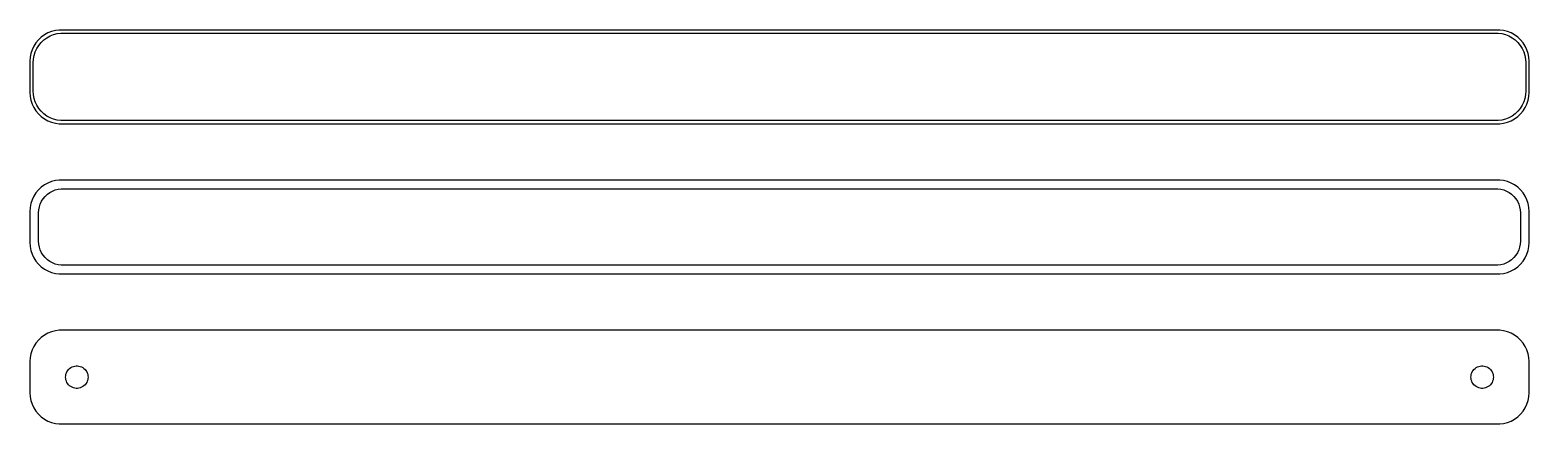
# Model space of a CAD drawing. Header units: metres. Extents: x -120 to 120, y 41 to 103.
import ezdxf

# ---------------------------------------------------------------- set-up
doc = ezdxf.new("R2010")
doc.units = ezdxf.units.M

msp = doc.modelspace()

# ---------------------------------------------------------------- linework, layer by layer
for p, q in [((-116.545, 103.255), (-117.129, 103.024)), ((-115.937, 103.411), (-116.545, 103.255)), ((-115.314, 103.49), (-115.937, 103.411)), ((115.314, 103.49), (-115.314, 103.49)), ((115.937, 103.411), (115.314, 103.49)), ((116.545, 103.255), (115.937, 103.411)), ((117.129, 103.024), (116.545, 103.255)), ((-119.382, 100.909), (-119.649, 100.341)), ((-119.045, 101.439), (-119.382, 100.909)), ((-118.645, 101.923), (-119.045, 101.439)), ((-118.912, 100.538), (-118.593, 101.042)), ((-118.187, 102.353), (-118.645, 101.923)), ((-118.593, 101.042), (-118.213, 101.502)), ((-118.213, 101.502), (-117.778, 101.91)), ((-117.679, 102.722), (-118.187, 102.353)), ((-117.778, 101.91), (-117.295, 102.261)), ((-117.129, 103.024), (-117.679, 102.722)), ((-117.295, 102.261), (-116.772, 102.548)), ((-116.772, 102.548), (-116.218, 102.768)), ((-116.218, 102.768), (-115.64, 102.916)), ((-115.64, 102.916), (-115.048, 102.991)), ((-115.048, 102.991), (115.048, 102.991)), ((115.048, 102.991), (115.64, 102.916)), ((115.64, 102.916), (116.218, 102.768)), ((116.218, 102.768), (116.772, 102.548)), ((116.772, 102.548), (117.295, 102.261)), ((117.679, 102.722), (117.129, 103.024)), ((117.295, 102.261), (117.778, 101.91)), ((118.187, 102.353), (117.679, 102.722)), ((117.778, 101.91), (118.213, 101.502)), ((118.645, 101.923), (118.187, 102.353)), ((118.213, 101.502), (118.593, 101.042)), ((118.593, 101.042), (118.912, 100.538)), ((119.045, 101.439), (118.645, 101.923)), ((119.382, 100.909), (119.045, 101.439)), ((119.649, 100.341), (119.382, 100.909)), ((-119.961, 99.1267), (-120, 98.5)), ((-120, 98.5), (-120, 93.5)), ((-119.843, 99.7434), (-119.961, 99.1267)), ((-119.649, 100.341), (-119.843, 99.7434)), ((-119.5, 98.25), (-119.463, 98.8453)), ((-119.463, 98.8453), (-119.351, 99.4313)), ((-119.351, 99.4313), (-119.166, 99.9986)), ((-119.166, 99.9986), (-118.912, 100.538)), ((118.912, 100.538), (119.166, 99.9986)), ((119.166, 99.9986), (119.351, 99.4313)), ((119.351, 99.4313), (119.463, 98.8453)), ((119.463, 98.8453), (119.5, 98.25)), ((119.843, 99.7434), (119.649, 100.341)), ((119.961, 99.1267), (119.843, 99.7434)), ((120, 98.5), (119.961, 99.1267)), ((120, 93.5), (120, 98.5)), ((-119.5, 93.75), (-119.5, 98.25)), ((119.5, 98.25), (119.5, 93.75)), ((-119.463, 93.1547), (-119.5, 93.75)), ((119.5, 93.75), (119.463, 93.1547)), ((-120, 93.5), (-119.961, 92.8733)), ((-119.961, 92.8733), (-119.843, 92.2566)), ((-119.843, 92.2566), (-119.649, 91.6594)), ((-119.649, 91.6594), (-119.382, 91.0912)), ((-119.351, 92.5687), (-119.463, 93.1547)), ((-119.166, 92.0014), (-119.351, 92.5687)), ((-118.912, 91.4617), (-119.166, 92.0014)), ((-118.593, 90.958), (-118.912, 91.4617)), ((118.912, 91.4617), (118.593, 90.958)), ((119.166, 92.0014), (118.912, 91.4617)), ((119.351, 92.5687), (119.166, 92.0014)), ((119.463, 93.1547), (119.351, 92.5687)), ((119.382, 91.0912), (119.649, 91.6594)), ((119.649, 91.6594), (119.843, 92.2566)), ((119.843, 92.2566), (119.961, 92.8733)), ((119.961, 92.8733), (120, 93.5)), ((-119.382, 91.0912), (-119.045, 90.5611)), ((-119.045, 90.5611), (-118.645, 90.0773)), ((-118.645, 90.0773), (-118.187, 89.6474)), ((-118.213, 90.4984), (-118.593, 90.958)), ((-117.778, 90.0901), (-118.213, 90.4984)), ((-118.187, 89.6474), (-117.679, 89.2784)), ((-117.295, 89.7395), (-117.778, 90.0901)), ((-117.679, 89.2784), (-117.129, 88.9759)), ((-116.772, 89.4521), (-117.295, 89.7395)), ((-117.129, 88.9759), (-116.545, 88.7447)), ((-116.218, 89.2325), (-116.772, 89.4521)), ((-115.64, 89.0841), (-116.218, 89.2325)), ((-115.048, 89.0094), (-115.64, 89.0841)), ((115.048, 89.0094), (-115.048, 89.0094)), ((115.64, 89.0841), (115.048, 89.0094)), ((116.218, 89.2325), (115.64, 89.0841)), ((116.772, 89.4521), (116.218, 89.2325)), ((116.545, 88.7447), (117.129, 88.9759)), ((117.295, 89.7395), (116.772, 89.4521)), ((117.129, 88.9759), (117.679, 89.2784)), ((117.778, 90.0901), (117.295, 89.7395)), ((117.679, 89.2784), (118.187, 89.6474)), ((118.213, 90.4984), (117.778, 90.0901)), ((118.187, 89.6474), (118.645, 90.0773)), ((118.593, 90.958), (118.213, 90.4984)), ((118.645, 90.0773), (119.045, 90.5611)), ((119.045, 90.5611), (119.382, 91.0912)), ((-116.545, 88.7447), (-115.937, 88.5886)), ((-115.937, 88.5886), (-115.314, 88.5099)), ((-115.314, 88.5099), (115.314, 88.5099)), ((115.314, 88.5099), (115.937, 88.5886)), ((115.937, 88.5886), (116.545, 88.7447)), ((-116.545, 79.2553), (-117.129, 79.0241)), ((-115.937, 79.4114), (-116.545, 79.2553)), ((-115.314, 79.4901), (-115.937, 79.4114)), ((115.314, 79.4901), (-115.314, 79.4901)), ((115.937, 79.4114), (115.314, 79.4901)), ((116.545, 79.2553), (115.937, 79.4114)), ((117.129, 79.0241), (116.545, 79.2553)), ((-119.382, 76.9088), (-119.649, 76.3406)), ((-119.045, 77.4389), (-119.382, 76.9088)), ((-118.645, 77.9227), (-119.045, 77.4389)), ((-118.187, 78.3526), (-118.645, 77.9227)), ((-117.679, 78.7216), (-118.187, 78.3526)), ((-117.88, 76.5244), (-117.571, 76.8988)), ((-117.129, 79.0241), (-117.679, 78.7216)), ((-117.571, 76.8988), (-117.216, 77.2315)), ((-117.216, 77.2315), (-116.823, 77.5171)), ((-116.823, 77.5171), (-116.398, 77.7512)), ((-116.398, 77.7512), (-115.946, 77.9301)), ((-115.946, 77.9301), (-115.475, 78.0509)), ((-115.475, 78.0509), (-114.993, 78.1118)), ((-114.993, 78.1118), (114.993, 78.1118)), ((114.993, 78.1118), (115.475, 78.0509)), ((115.475, 78.0509), (115.946, 77.9301)), ((115.946, 77.9301), (116.398, 77.7512)), ((116.398, 77.7512), (116.823, 77.5171)), ((116.823, 77.5171), (117.216, 77.2315)), ((117.679, 78.7216), (117.129, 79.0241)), ((117.216, 77.2315), (117.571, 76.8988)), ((117.571, 76.8988), (117.88, 76.5244)), ((118.187, 78.3526), (117.679, 78.7216)), ((118.645, 77.9227), (118.187, 78.3526)), ((119.045, 77.4389), (118.645, 77.9227)), ((119.382, 76.9088), (119.045, 77.4389)), ((119.649, 76.3406), (119.382, 76.9088)), ((-119.961, 75.1267), (-120, 74.5)), ((-120, 74.5), (-120, 69.5)), ((-119.843, 75.7434), (-119.961, 75.1267)), ((-119.649, 76.3406), (-119.843, 75.7434)), ((-118.619, 74.25), (-118.589, 74.735)), ((-118.589, 74.735), (-118.498, 75.2123)), ((-118.498, 75.2123), (-118.348, 75.6744)), ((-118.348, 75.6744), (-118.141, 76.1141)), ((-118.141, 76.1141), (-117.88, 76.5244)), ((117.88, 76.5244), (118.141, 76.1141)), ((118.141, 76.1141), (118.348, 75.6744)), ((118.348, 75.6744), (118.498, 75.2123)), ((118.498, 75.2123), (118.589, 74.735)), ((118.589, 74.735), (118.619, 74.25)), ((119.843, 75.7434), (119.649, 76.3406)), ((119.961, 75.1267), (119.843, 75.7434)), ((120, 74.5), (119.961, 75.1267)), ((120, 69.5), (120, 74.5)), ((-118.619, 69.75), (-118.619, 74.25)), ((118.619, 74.25), (118.619, 69.75)), ((-118.589, 69.265), (-118.619, 69.75)), ((118.619, 69.75), (118.589, 69.265)), ((-120, 69.5), (-119.961, 68.8733)), ((-119.961, 68.8733), (-119.843, 68.2566)), ((-119.843, 68.2566), (-119.649, 67.6594)), ((-119.649, 67.6594), (-119.382, 67.0912)), ((-118.498, 68.7877), (-118.589, 69.265)), ((-118.348, 68.3256), (-118.498, 68.7877)), ((-118.141, 67.8859), (-118.348, 68.3256)), ((-117.88, 67.4756), (-118.141, 67.8859)), ((-117.571, 67.1012), (-117.88, 67.4756)), ((117.88, 67.4756), (117.571, 67.1012)), ((118.141, 67.8859), (117.88, 67.4756)), ((118.348, 68.3256), (118.141, 67.8859)), ((118.498, 68.7877), (118.348, 68.3256)), ((118.589, 69.265), (118.498, 68.7877)), ((119.382, 67.0912), (119.649, 67.6594)), ((119.649, 67.6594), (119.843, 68.2566)), ((119.843, 68.2566), (119.961, 68.8733)), ((119.961, 68.8733), (120, 69.5)), ((-119.382, 67.0912), (-119.045, 66.5611)), ((-119.045, 66.5611), (-118.645, 66.0773)), ((-118.645, 66.0773), (-118.187, 65.6474)), ((-118.187, 65.6474), (-117.679, 65.2784)), ((-117.679, 65.2784), (-117.129, 64.9759)), ((-117.216, 66.7685), (-117.571, 67.1012)), ((-116.823, 66.4829), (-117.216, 66.7685)), ((-117.129, 64.9759), (-116.545, 64.7447)), ((-116.398, 66.2488), (-116.823, 66.4829)), ((-115.946, 66.0699), (-116.398, 66.2488)), ((-115.475, 65.9491), (-115.946, 66.0699)), ((-114.993, 65.8882), (-115.475, 65.9491)), ((114.993, 65.8882), (-114.993, 65.8882)), ((115.475, 65.9491), (114.993, 65.8882)), ((115.946, 66.0699), (115.475, 65.9491)), ((116.398, 66.2488), (115.946, 66.0699)), ((116.823, 66.4829), (116.398, 66.2488)), ((116.545, 64.7447), (117.129, 64.9759)), ((117.216, 66.7685), (116.823, 66.4829)), ((117.129, 64.9759), (117.679, 65.2784)), ((117.571, 67.1012), (117.216, 66.7685)), ((117.679, 65.2784), (118.187, 65.6474)), ((118.187, 65.6474), (118.645, 66.0773)), ((118.645, 66.0773), (119.045, 66.5611)), ((119.045, 66.5611), (119.382, 67.0912)), ((-116.545, 64.7447), (-115.937, 64.5886)), ((-115.937, 64.5886), (-115.314, 64.5099)), ((-115.314, 64.5099), (115.314, 64.5099)), ((115.314, 64.5099), (115.937, 64.5886)), ((115.937, 64.5886), (116.545, 64.7447)), ((-116.545, 55.2553), (-117.129, 55.0241)), ((-115.937, 55.4114), (-116.545, 55.2553)), ((-115.314, 55.4901), (-115.937, 55.4114)), ((115.314, 55.4901), (-115.314, 55.4901)), ((115.937, 55.4114), (115.314, 55.4901)), ((116.545, 55.2553), (115.937, 55.4114)), ((117.129, 55.0241), (116.545, 55.2553)), ((-119.382, 52.9088), (-119.649, 52.3406)), ((-119.045, 53.4389), (-119.382, 52.9088)), ((-118.645, 53.9227), (-119.045, 53.4389)), ((-118.187, 54.3526), (-118.645, 53.9227)), ((-117.679, 54.7216), (-118.187, 54.3526)), ((-117.129, 55.0241), (-117.679, 54.7216)), ((117.679, 54.7216), (117.129, 55.0241)), ((118.187, 54.3526), (117.679, 54.7216)), ((118.645, 53.9227), (118.187, 54.3526)), ((119.045, 53.4389), (118.645, 53.9227)), ((119.382, 52.9088), (119.045, 53.4389)), ((119.649, 52.3406), (119.382, 52.9088)), ((-119.961, 51.1267), (-120, 50.5)), ((-120, 50.5), (-120, 45.5)), ((-119.843, 51.7434), (-119.961, 51.1267)), ((-119.649, 52.3406), (-119.843, 51.7434)), ((119.843, 51.7434), (119.649, 52.3406)), ((119.961, 51.1267), (119.843, 51.7434)), ((120, 50.5), (119.961, 51.1267)), ((120, 45.5), (120, 50.5)), ((-114.3, 48), (-114.286, 48.2256)), ((-114.286, 47.7744), (-114.3, 48)), ((-114.286, 48.2256), (-114.243, 48.4476)), ((-114.243, 48.4476), (-114.174, 48.6626)), ((-114.174, 48.6626), (-114.077, 48.8671)), ((-114.077, 48.8671), (-113.956, 49.058)), ((-113.956, 49.058), (-113.812, 49.2322)), ((-113.812, 49.2322), (-113.647, 49.3869)), ((-113.647, 49.3869), (-113.464, 49.5198)), ((-113.464, 49.5198), (-113.266, 49.6287)), ((-113.266, 49.6287), (-113.056, 49.7119)), ((-113.056, 49.7119), (-112.837, 49.7681)), ((-112.837, 49.7681), (-112.613, 49.7964)), ((-112.613, 49.7964), (-112.387, 49.7964)), ((-112.387, 49.7964), (-112.163, 49.7681)), ((-112.163, 49.7681), (-111.944, 49.7119)), ((-111.944, 49.7119), (-111.734, 49.6287)), ((-111.734, 49.6287), (-111.536, 49.5198)), ((-111.536, 49.5198), (-111.353, 49.3869)), ((-111.353, 49.3869), (-111.188, 49.2322)), ((-111.188, 49.2322), (-111.044, 49.058)), ((-111.044, 49.058), (-110.923, 48.8671)), ((-110.923, 48.8671), (-110.826, 48.6626)), ((-110.826, 48.6626), (-110.757, 48.4476)), ((-110.757, 48.4476), (-110.714, 48.2256)), ((-110.714, 48.2256), (-110.7, 48)), ((-110.7, 48), (-110.714, 47.7744)), ((110.7, 48), (110.714, 48.2256)), ((110.714, 47.7744), (110.7, 48)), ((110.714, 48.2256), (110.757, 48.4476)), ((110.757, 48.4476), (110.826, 48.6626)), ((110.826, 48.6626), (110.923, 48.8671)), ((110.923, 48.8671), (111.044, 49.058)), ((111.044, 49.058), (111.188, 49.2322)), ((111.188, 49.2322), (111.353, 49.3869)), ((111.353, 49.3869), (111.536, 49.5198)), ((111.536, 49.5198), (111.734, 49.6287)), ((111.734, 49.6287), (111.944, 49.7119)), ((111.944, 49.7119), (112.163, 49.7681)), ((112.163, 49.7681), (112.387, 49.7964)), ((112.387, 49.7964), (112.613, 49.7964)), ((112.613, 49.7964), (112.837, 49.7681)), ((112.837, 49.7681), (113.056, 49.7119)), ((113.056, 49.7119), (113.266, 49.6287)), ((113.266, 49.6287), (113.464, 49.5198)), ((113.464, 49.5198), (113.647, 49.3869)), ((113.647, 49.3869), (113.812, 49.2322)), ((113.812, 49.2322), (113.956, 49.058)), ((113.956, 49.058), (114.077, 48.8671)), ((114.077, 48.8671), (114.174, 48.6626)), ((114.174, 48.6626), (114.243, 48.4476)), ((114.243, 48.4476), (114.286, 48.2256)), ((114.286, 48.2256), (114.3, 48)), ((114.3, 48), (114.286, 47.7744)), ((-114.243, 47.5524), (-114.286, 47.7744)), ((-114.174, 47.3374), (-114.243, 47.5524)), ((-114.077, 47.1329), (-114.174, 47.3374)), ((-113.956, 46.942), (-114.077, 47.1329)), ((-113.812, 46.7678), (-113.956, 46.942)), ((-113.647, 46.6131), (-113.812, 46.7678)), ((-113.464, 46.4802), (-113.647, 46.6131)), ((-113.266, 46.3713), (-113.464, 46.4802)), ((-113.056, 46.2881), (-113.266, 46.3713)), ((-112.837, 46.2319), (-113.056, 46.2881)), ((-112.613, 46.2036), (-112.837, 46.2319)), ((-112.387, 46.2036), (-112.613, 46.2036)), ((-112.163, 46.2319), (-112.387, 46.2036)), ((-111.944, 46.2881), (-112.163, 46.2319)), ((-111.734, 46.3713), (-111.944, 46.2881)), ((-111.536, 46.4802), (-111.734, 46.3713)), ((-111.353, 46.6131), (-111.536, 46.4802)), ((-111.188, 46.7678), (-111.353, 46.6131)), ((-111.044, 46.942), (-111.188, 46.7678)), ((-110.923, 47.1329), (-111.044, 46.942)), ((-110.826, 47.3374), (-110.923, 47.1329)), ((-110.757, 47.5524), (-110.826, 47.3374)), ((-110.714, 47.7744), (-110.757, 47.5524)), ((110.757, 47.5524), (110.714, 47.7744)), ((110.826, 47.3374), (110.757, 47.5524)), ((110.923, 47.1329), (110.826, 47.3374)), ((111.044, 46.942), (110.923, 47.1329)), ((111.188, 46.7678), (111.044, 46.942)), ((111.353, 46.6131), (111.188, 46.7678)), ((111.536, 46.4802), (111.353, 46.6131)), ((111.734, 46.3713), (111.536, 46.4802)), ((111.944, 46.2881), (111.734, 46.3713)), ((112.163, 46.2319), (111.944, 46.2881)), ((112.387, 46.2036), (112.163, 46.2319)), ((112.613, 46.2036), (112.387, 46.2036)), ((112.837, 46.2319), (112.613, 46.2036)), ((113.056, 46.2881), (112.837, 46.2319)), ((113.266, 46.3713), (113.056, 46.2881)), ((113.464, 46.4802), (113.266, 46.3713)), ((113.647, 46.6131), (113.464, 46.4802)), ((113.812, 46.7678), (113.647, 46.6131)), ((113.956, 46.942), (113.812, 46.7678)), ((114.077, 47.1329), (113.956, 46.942)), ((114.174, 47.3374), (114.077, 47.1329)), ((114.243, 47.5524), (114.174, 47.3374)), ((114.286, 47.7744), (114.243, 47.5524)), ((-120, 45.5), (-119.961, 44.8733)), ((-119.961, 44.8733), (-119.843, 44.2566)), ((-119.843, 44.2566), (-119.649, 43.6594)), ((-119.649, 43.6594), (-119.382, 43.0912)), ((119.382, 43.0912), (119.649, 43.6594)), ((119.649, 43.6594), (119.843, 44.2566)), ((119.843, 44.2566), (119.961, 44.8733)), ((119.961, 44.8733), (120, 45.5)), ((-119.382, 43.0912), (-119.045, 42.5611)), ((-119.045, 42.5611), (-118.645, 42.0773)), ((-118.645, 42.0773), (-118.187, 41.6474)), ((-118.187, 41.6474), (-117.679, 41.2784)), ((-117.679, 41.2784), (-117.129, 40.9759)), ((-117.129, 40.9759), (-116.545, 40.7447)), ((116.545, 40.7447), (117.129, 40.9759)), ((117.129, 40.9759), (117.679, 41.2784)), ((117.679, 41.2784), (118.187, 41.6474)), ((118.187, 41.6474), (118.645, 42.0773)), ((118.645, 42.0773), (119.045, 42.5611)), ((119.045, 42.5611), (119.382, 43.0912)), ((-116.545, 40.7447), (-115.937, 40.5886)), ((-115.937, 40.5886), (-115.314, 40.5099)), ((-115.314, 40.5099), (115.314, 40.5099)), ((115.314, 40.5099), (115.937, 40.5886)), ((115.937, 40.5886), (116.545, 40.7447))]:
    msp.add_line(p, q)

doc.saveas('drawing.dxf')
